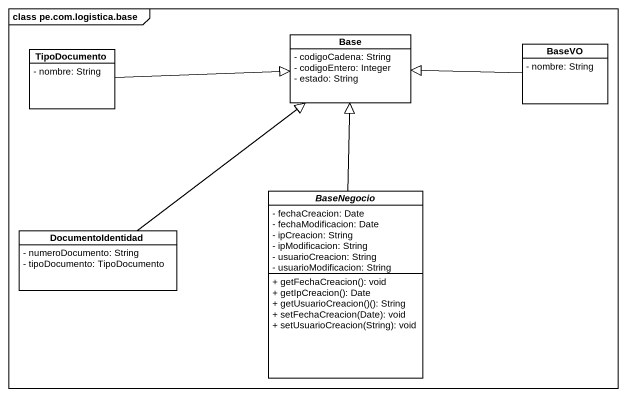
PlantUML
@startuml
mainframe class pe.com.logistica.base
hide circle
hide empty members
skinparam classAttributeIconSize 0
class TipoDocumento {
  - nombre: String
}
class Base {
  - codigoCadena: String
  - codigoEntero: Integer
  - estado: String
}
class BaseVO {
  - nombre: String
}
abstract class BaseNegocio {
  - fechaCreacion: Date
  - fechaModificacion: Date
  - ipCreacion: String
  - ipModificacion: String
  - usuarioCreacion: String
  - usuarioModificacion: String
  + getFechaCreacion(): void
  + getIpCreacion(): Date
  + getUsuarioCreacion()(): String
  + setFechaCreacion(Date): void
  + setUsuarioCreacion(String): void
}
class DocumentoIdentidad {
  - numeroDocumento: String
  - tipoDocumento: TipoDocumento
}
TipoDocumento -right-|> Base
BaseVO -left-|> Base
BaseNegocio -up-|> Base
DocumentoIdentidad -up-|> Base
@enduml
